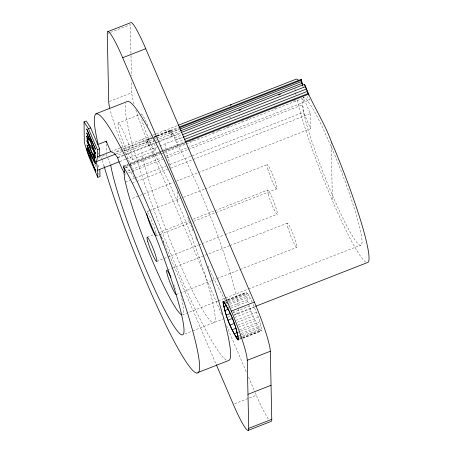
<?xml version="1.0" encoding="UTF-8"?>
<svg xmlns="http://www.w3.org/2000/svg" width="453" height="453" viewBox="0 0 453 453"><rect width="100%" height="100%" fill="white"/><g stroke="black" fill="none" stroke-linecap="round" stroke-linejoin="round"><path stroke-width="0.34" stroke-dasharray="2.27 1.7" d="M252.179 302.043L248.17 294.297L246.953 292.689L246.2 292.372C247.695 305.798 253.742 319.082 260.679 330.679L261.432 330.99C261.211 321.704 256.375 312.921 253.182 304.291M164.966 130.464L168.527 131.959L172.061 136.625L170.849 132.616L170.679 130.192L171.2 130.674L173.748 135.447L177.253 144.717L181.908 152.825A98.414 10.685 68.6 0 1 238.17 307.213M118.12 123.012L117.995 125.64A19.643 2.135 68.6 0 0 129.286 155.572A19.643 2.135 68.6 0 0 129.677 147.248A19.643 2.135 68.6 0 0 118.12 123.012L139.207 114.762M141.042 114.315L141.183 113.992A19.643 2.135 68.6 0 1 148.533 127.219M107.927 33.414L109.903 32.644M110.56 32.384L130.334 24.655L130.979 54.83M109.383 101.483L131.789 92.723L131.534 80.793M110.719 151.676L119.813 148.12M120.458 147.871L152.44 135.362M153.103 135.107L155.736 134.077M156.393 133.816L178.091 125.334M98.567 157.65L106.302 154.626L110.509 164.45M116.432 151.404L120.328 149.881M122.927 148.861L151.562 137.661M154.201 136.63L156.177 135.86M156.834 135.6L170.679 130.192M141.897 139.484L145.458 140.979L148.997 145.645A9.966 1.082 68.6 0 1 147.497 139.496L153.663 137.01M154.326 136.755L156.302 135.979M156.959 135.724L170.798 130.311M170.56 130.475L178.442 127.395M116.953 151.885L153.408 137.633M154.065 137.378L156.698 136.347M157.361 136.087L171.2 130.674M147.735 139.331L148.21 139.796L153.482 137.735M154.139 137.474L156.778 136.444M157.434 136.189L171.279 130.775M170.577 131.262L178.459 128.182M116.155 153.867L152.91 139.496M153.567 139.241L156.189 138.21M156.846 137.955L179.161 129.23M170.849 132.616L179.388 129.281M131.087 165.86L124.683 150.917L147.752 141.897L222.095 315.362M118.658 154.824L122.553 153.301M123.205 153.046L155.107 140.566M155.77 140.311L172.904 133.612M171.353 134.445L179.892 131.104M117.525 157.451L123.375 155.169M125.968 154.15L157.27 141.891M157.933 141.63L180.317 132.876M117.814 157.837L154.926 143.324M155.589 143.069L181.257 133.029M174.733 137.74L181.959 134.915M119.869 161.506L125.713 159.218M126.364 158.963L159.088 146.166M159.75 145.911L182.089 137.174M175.685 140.158L182.253 137.593M132.327 159.626L155.396 150.606M176.545 142.542L183.771 139.717M123.006 165.934L158.799 151.936M159.456 151.676L161.438 150.906M162.095 150.645L184.479 141.891M123.392 166.596L127.939 164.818M130.538 163.805L163.137 151.059M163.793 150.798L184.864 142.559M124.32 166.415L128.267 164.875M128.924 164.615L161.8 151.761M162.463 151.5L184.818 142.757M128.318 165.555L125.028 166.84L127.202 167.627A79.728 8.658 68.6 0 1 135.504 179.864M128.975 165.3L161.851 152.44M164.484 151.41L184.869 143.442M188.816 141.897L191.443 140.866M192.106 140.611L194.077 139.841M197.366 138.556L198.68 138.04M212.491 132.638L214.462 131.868M217.751 130.583L220.379 129.552M226.296 127.242L227.616 126.727M228.272 126.466L230.243 125.696M241.426 121.325L243.397 120.555M246.687 119.269L250.628 117.723M274.303 108.465L276.279 107.695M293.374 101.013L296.664 99.722M125.187 167.825L129.133 166.285M129.79 166.024L160.039 154.196M160.696 153.941L185.685 144.167M186.347 143.912L302.083 98.652L303.334 101.568L303.238 97.152L305.413 97.939C316.845 112.508 323.504 130.107 331.251 146.761A79.728 8.658 68.6 0 1 358.119 243.816A79.728 8.658 68.6 0 1 305.928 122.05C304.122 114.349 301.568 106.682 302.083 98.652M127.684 171.081L161.914 157.695M165.86 156.149L186.925 147.916M187.582 147.655L309.354 100.039M124.003 174.581L125.979 173.81M128.607 172.78L131.24 171.749M131.897 171.494L162.803 159.411M166.749 157.865L187.791 149.637M188.448 149.382L302.219 104.892L303.465 107.808L303.561 112.225L310.622 128.703L198.827 172.417M125.351 181.913L134.558 178.312M135.215 178.052L166.121 165.968M170.068 164.428L303.561 112.225M132.089 183.318L136.036 181.772M136.693 181.517L167.599 169.433M170.889 168.148L310.299 113.629L303.238 97.152M132.412 198.386L173.182 182.446M176.472 181.16L198.171 172.672M149.247 210.73L146.613 211.761A13.018 1.416 68.6 0 1 151.948 221.46A13.018 1.416 68.6 0 1 156.308 235.345M149.909 210.469L180.209 198.624M183.499 197.332L204.58 189.094M205.237 188.833L267.157 164.62M147.157 237.174L153.743 234.597M154.399 234.343L157.695 233.052M158.352 232.797L189.314 220.69M193.267 219.144L214.343 210.9M214.999 210.645L267.7 190.039M156.16 235.973L190.413 222.582M193.708 221.291L276.704 188.839M156.704 261.392L198.204 245.164M198.861 244.909L201.494 243.878M202.157 243.618L224.552 234.858M225.209 234.603L277.247 214.252M167.367 270.022L171.319 268.476M171.976 268.216L229.286 245.809M229.943 245.549L287.247 223.142M176.257 294.495L211.166 280.843M211.828 280.583L216.438 278.782M217.095 278.521L239.49 269.767M240.152 269.507L296.8 247.355M217.65 301.081L182.797 314.71A79.728 8.658 68.6 0 0 180.94 295.248M218.306 300.82L247.899 289.252M248.555 288.991L361.007 245.022M227.746 299.592L246.2 292.372M224.745 301.002L226.721 300.226M227.378 299.965L246.494 292.496M224.971 301.234L226.947 300.464M227.604 300.203L246.058 292.989M228.312 300.781L247.423 293.306M225.724 302.746L227.7 301.97M228.357 301.715L246.155 294.756M226.381 304.139L228.363 303.363M229.02 303.108L248.793 295.373M229.637 304.376L246.772 297.678M228.091 307.315L230.073 306.545M230.73 306.285L250.503 298.555M230.736 308.25L247.87 301.551M232.893 312.559L249.371 306.115M184.847 333.963L191.993 331.171M192.638 330.916L227.259 317.377M227.916 317.123L229.892 316.347M233.85 314.801L254.88 306.579M234.037 315.305L254.467 307.315M234.699 317.502L251.177 311.058M236.024 320.294L256.455 312.304M237.344 322.23L253.165 316.047M237.825 325.237L258.261 317.247M238.714 327.179L255.192 320.735M239.331 329.801L259.762 321.811M238.018 332.281L239.994 331.511M240.651 331.251L257.128 324.812M241.087 333.419L260.86 325.69M239.065 335.718L241.047 334.948M241.704 334.688L258.839 327.989M239.728 337.111L261.477 328.606M239.779 338.046L241.755 337.27M242.412 337.015L260.209 330.056M239.824 338.878L241.8 338.108M242.457 337.847L261.574 330.379M239.388 339.376L242.027 338.34M242.683 338.085L261.138 330.871M242.978 338.204L261.432 330.99M234.597 403.776L256.347 395.271A41.523 4.507 68.6 0 0 268.691 419.404M229.405 117.236L230.679 117.695M148.21 139.796L150.679 144.467A9.966 1.082 68.6 0 1 154.184 153.737L158.839 161.846L167.746 179.801L177.35 201.245A98.414 10.685 68.6 0 1 214.982 314.863A98.414 10.685 68.6 0 1 185.073 275.39A98.414 10.685 68.6 0 1 142.225 154.892L141.953 152.871M226.551 325.758L246.879 373.181M248.55 377.077L254.954 392.021M255.232 392.672L256.347 395.271M131.364 166.506L133.873 172.355M160.322 234.076L161.16 236.024M161.438 236.676L162.831 239.92M163.108 240.571L216.013 364.014M98.443 152.893L98.969 154.122M97.973 165.051L99.292 168.12M94.819 164.49L96.172 167.65M98.612 173.346L99.156 174.609M165.022 143.85L165.294 145.872A98.414 10.685 68.6 0 0 170.758 167.316M331.149 141.817L332.406 200.639M310.299 113.629L310.622 128.703M177.146 191.67L177.35 201.245M130.996 55.532L131.427 75.883M106.257 144.06L106.291 152.514M124.683 150.917A41.523 4.507 68.6 0 1 110.017 109.337M226.24 360.095A139.111 15.108 68.6 0 1 163.743 236.07A139.111 15.108 68.6 0 1 125.923 103.278M238.244 308.765A98.414 10.685 68.6 0 1 232.887 311.307M227.185 303.425A98.414 10.685 68.6 0 1 207.672 265.35M196.557 239.512A98.414 10.685 68.6 0 1 195.753 237.536M193.086 230.917A98.414 10.685 68.6 0 1 190.526 224.416M190.277 223.771A98.414 10.685 68.6 0 1 188.771 219.864M188.522 219.212A98.414 10.685 68.6 0 1 187.78 217.259M365.741 262.1A98.414 10.685 68.6 0 1 330.769 196.806A98.414 10.685 68.6 0 1 297.032 99.501M296.007 94.756A98.414 10.685 68.6 0 1 295.413 91.585M295.288 90.838A98.414 10.685 68.6 0 1 294.977 88.726M161.364 236.749A79.728 8.658 68.6 0 1 162.117 238.686M163.12 241.279A79.728 8.658 68.6 0 1 163.867 243.233M153.312 139.932A19.643 2.135 68.6 0 1 152.842 147.429A19.643 2.135 68.6 0 1 141.744 119.603M104.06 166.177A139.111 15.108 68.6 0 1 102.412 160.453M102.236 159.835A139.111 15.108 68.6 0 1 101.308 156.489M173.867 284.716A13.018 1.416 68.6 0 1 174.513 286.551M174.903 287.717A13.018 1.416 68.6 0 1 175.334 289.093M309.569 98.884A11.257 1.223 68.6 0 1 307.128 96.619M303.465 87.973A11.257 1.223 68.6 0 1 302.893 86.364M147.752 141.897A41.523 4.507 68.6 0 1 135.707 109.592M134.026 103.907A41.523 4.507 68.6 0 1 131.789 92.723M268.255 194.173A13.018 1.416 68.6 0 0 276.777 214.059A13.018 1.416 68.6 0 0 272.389 198.21A13.018 1.416 68.6 0 0 268.255 194.173M267.712 168.754A13.018 1.416 68.6 0 0 276.234 188.641A13.018 1.416 68.6 0 0 271.845 172.791A13.018 1.416 68.6 0 0 267.712 168.754M287.802 227.276A13.018 1.416 68.6 0 0 296.33 247.157A13.018 1.416 68.6 0 0 291.942 231.313A13.018 1.416 68.6 0 0 287.802 227.276"/><path stroke-width="0.68" d="M99.813 169.348L99.971 176.506L97.774 177.361L97.622 170.203L96.466 161.568L97.565 156.823L97.412 149.66L88.465 128.737L84.043 121.857L86.234 121.002L90.657 127.882L99.603 148.805L99.756 155.962M222.989 302.009L223.425 301.517C231.155 312.564 236.013 326.149 238.505 339.399L238.074 339.892C230.339 328.838 225.486 315.254 222.989 302.009L224.309 301.494M230.164 105.362L231.262 104.541M107.735 31.67L130.798 22.65A41.523 4.507 68.6 0 1 145.758 48.709L254.354 302.083A41.523 4.507 68.6 0 1 270.316 351.256L271.772 419.325A41.523 4.507 68.6 0 1 271.307 421.33L248.238 430.35M109.711 108.029A41.523 4.507 68.6 0 1 108.72 101.744L107.265 33.675A41.523 4.507 68.6 0 1 122.689 57.729L145.758 48.709M95.793 113.833L126.97 101.642A139.111 15.108 68.6 0 1 177.089 188.935L190.724 222.117L203.493 255.905A139.111 15.108 68.6 0 1 228.997 360.378L197.819 372.57M88.465 128.737L90.657 127.882M97.865 144.518L106.245 141.24L110.719 151.676L114.281 153.171L117.814 157.837M97.412 149.66L99.603 148.805M97.565 156.823L110.719 151.676M178.091 125.334L295.679 79.349A98.414 10.685 68.6 0 1 298.487 80.164M179.099 127.14L301.273 79.36L302.774 85.509L302.083 83.89A11.257 1.223 68.6 0 1 301.494 81.795M179.116 127.922L301.29 80.147M96.466 161.568L115.498 154.122M180.045 129.02L301.562 81.5M180.549 130.849L302.072 83.329M181.63 132.367L304.461 84.332L304.682 84.745A11.257 1.223 68.6 0 1 307.853 92.746L308.663 95.226M239.059 110.424L241.03 109.654M278.47 95.011L280.441 94.241M182.616 134.66L305.447 86.625C312.768 105.283 324.184 122.18 331.132 141.109A98.414 10.685 68.6 0 1 367.859 262.4L255.537 306.324M97.622 170.203L119.218 161.761M182.91 137.333L306.398 89.048M184.428 139.456L307.259 91.427M185.135 141.636L307.966 93.607M185.52 142.304L308.351 94.269M223.086 303.776L225.062 303M223.703 306.692L226.998 305.407M224.801 310.571L228.759 309.025M271.772 419.325L248.703 428.345L247.247 360.277A41.523 4.507 68.6 0 0 231.29 311.103L254.354 302.083M226.307 315.135L230.26 313.589M228.108 320.078L232.723 318.278M230.096 325.067L234.711 323.266M232.129 329.756L236.081 328.21M234.059 333.833L237.355 332.542M235.77 337.009L238.408 335.979M237.14 339.076L238.459 338.561M247.247 360.277L270.316 351.256M247.978 394.314L271.047 385.293M301.273 79.36L301.137 79.303A11.257 1.223 68.6 0 0 301.358 81.212M304.461 84.332L305.447 86.625M122.689 57.729L231.29 311.103M216.296 364.659L233.278 404.291A41.523 4.507 68.6 0 0 248.703 428.345M97.774 177.361L88.833 156.489L84.309 142.542L84.043 121.857M117.525 157.451L117.933 158.692A11.257 1.223 68.6 0 0 123.516 171.381A11.257 1.223 68.6 0 0 123.703 167.553L123.392 166.596L127.661 174.037A98.414 10.685 68.6 0 1 180.249 309.269A98.414 10.685 68.6 0 1 160.124 300.854A98.414 10.685 68.6 0 1 111.047 167.083L110.775 165.062M123.946 171.806L124.586 178.901L127.718 191.738A79.728 8.658 68.6 0 0 156.438 270.124A79.728 8.658 68.6 0 0 181.874 314.835M106.245 141.24L106.251 142.65M98.012 143.624A139.111 15.108 68.6 0 1 150.056 210.934A139.111 15.108 68.6 0 1 192.808 370.486A139.111 15.108 68.6 0 1 104.06 166.177M176.257 294.495A13.018 1.416 68.6 0 1 170.877 284.688A13.018 1.416 68.6 0 1 166.562 270.837A13.018 1.416 68.6 0 1 170.883 277.27M155.69 235.775A13.018 1.416 68.6 0 1 150.826 226.274A13.018 1.416 68.6 0 1 146.659 213.799M87.072 147.995L87.101 151.013L95.9 171.251L95.487 169.983C91.07 163.471 92.078 154.003 87.072 147.995M86.71 136.177C87.038 140.187 88.562 144.439 90.996 147.655C93.822 148.997 94.434 153.295 94.779 156.121C90.911 149.915 94.552 157.536 95.566 158.114C95.424 153.85 93.477 149.609 91.24 146.013C88.375 144.994 87.888 140.838 87.486 138.188L88.907 140.113L87.605 137.106L86.71 136.177M223.136 301.392C224.626 314.818 230.679 328.102 237.61 339.699L238.363 340.01C236.874 326.585 230.82 313.3 223.884 301.709L223.136 301.392M87.922 149.886L87.882 152.242L90.719 158.861L90.283 155.028L87.922 149.886M95.793 163.867C94.417 163.737 93.788 160.481 92.967 159.263L86.959 144.932L94.252 161.319A5.957 0.646 68.6 0 0 95.005 161.625L93.697 157.032L86.868 140.685L94.003 157.174L95.793 163.867M95.526 153.51L86.716 132.956L90.47 141.427C92.174 139.988 84.915 125.928 87.027 129.445L95.328 148.878L95.436 149.348L91.2 139.767L91.279 143.312L95.526 153.51M147.712 241.307A13.018 1.416 68.6 0 0 156.234 261.194A13.018 1.416 68.6 0 0 151.846 245.345A13.018 1.416 68.6 0 0 147.712 241.307"/></g></svg>
